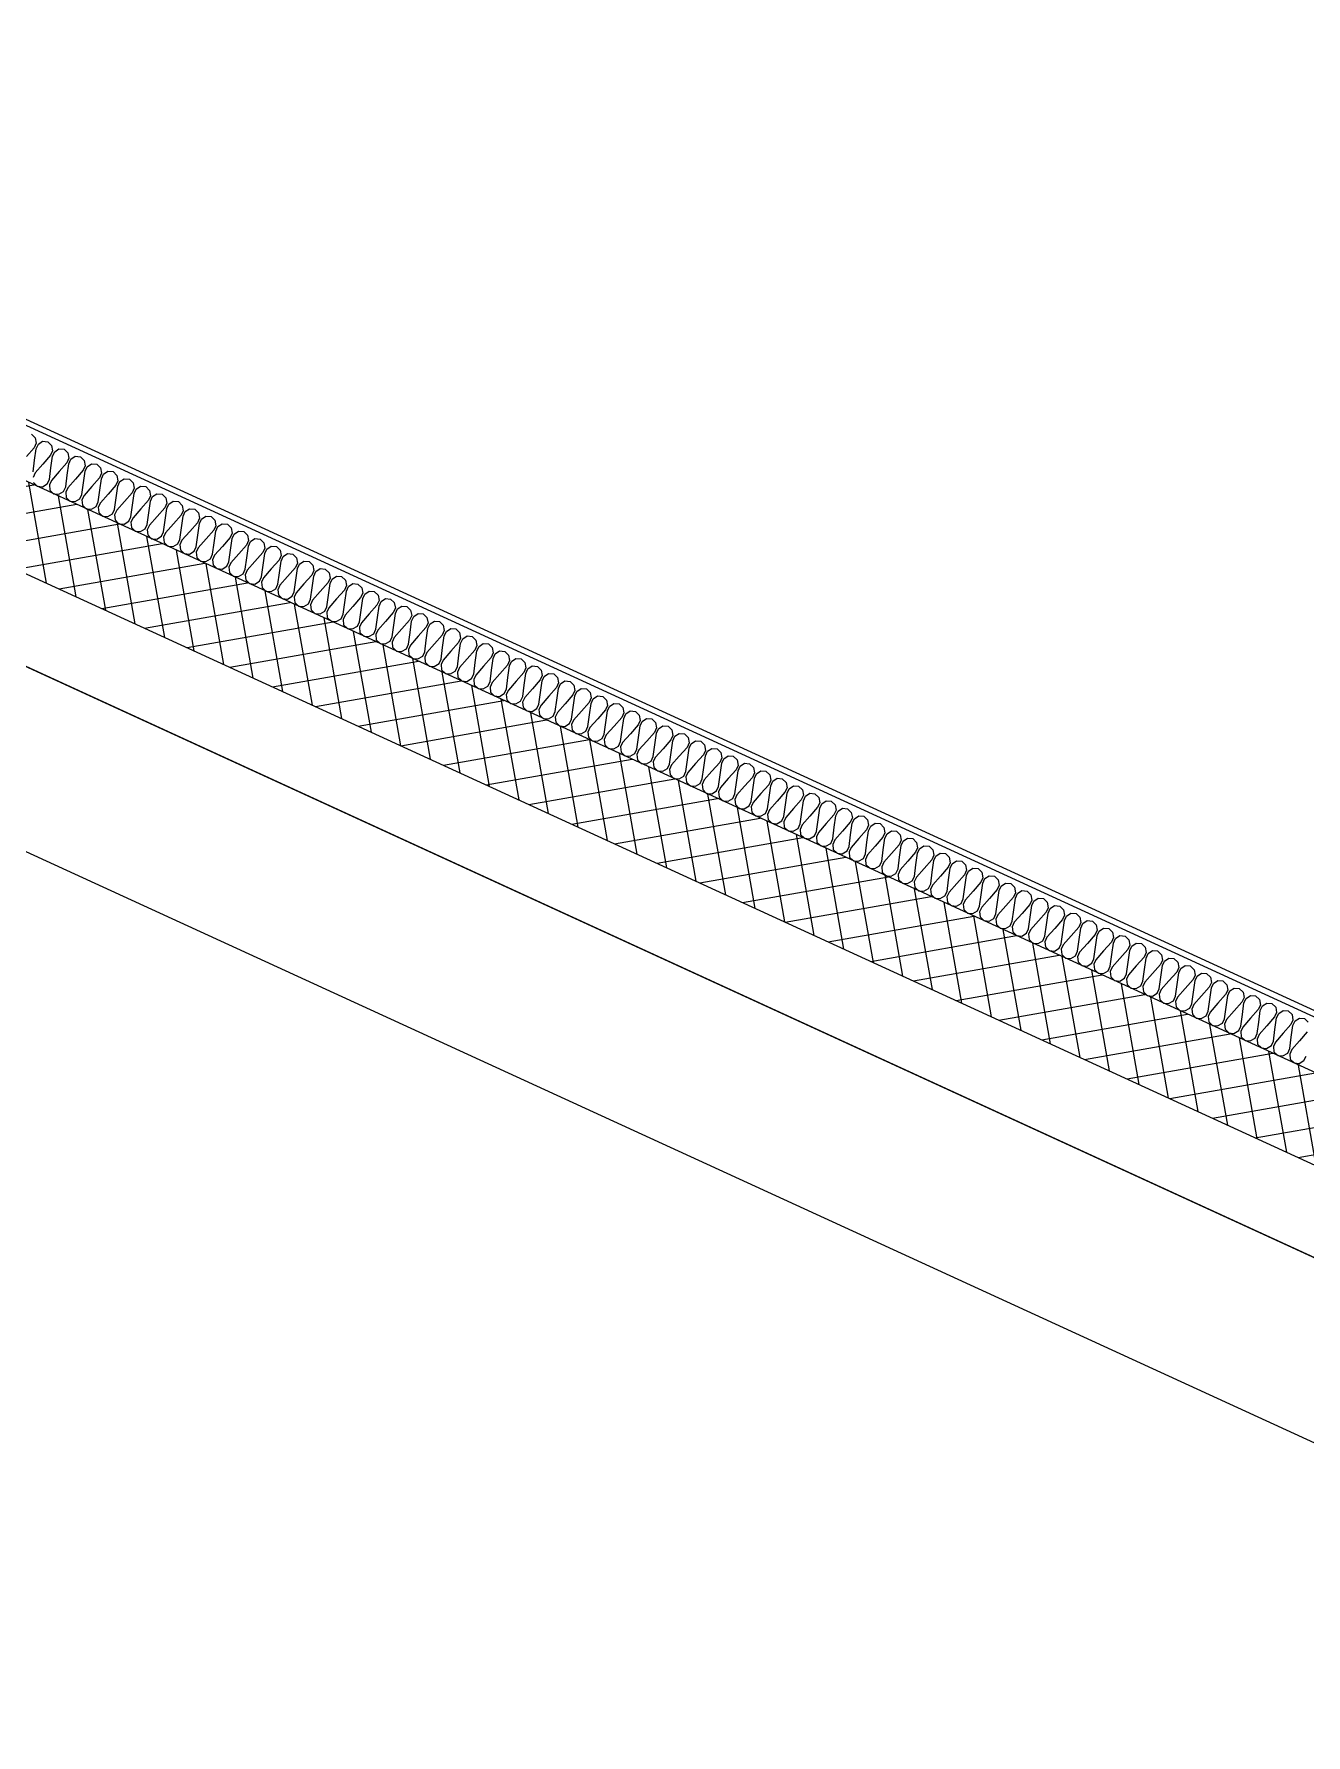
# Model space of a CAD drawing. Header units: millimetres. Extents: x -21000 to 567700, y 435000 to 850800.
# Drawn here: x 35451 to 37718, y 691408 to 694439 of the extents above; entities that cross this region are included whole.
import ezdxf
from ezdxf.xclip import XClip

# ---------------------------------------------------------------- set-up
doc = ezdxf.new("R2010")
doc.units = ezdxf.units.MM
doc.header["$LTSCALE"] = 700
doc.header["$XCLIPFRAME"] = 2
doc.linetypes.add('AB_Pbase$0$AB_Pbase$0$CEN', pattern=[62, 60, -1, 0, -1])
doc.layers.get('0').update_dxf_attribs({"color": 2})
for name, color, linetype in [('AB_Pbase$0$AB_Pbase$0$CEN', 1, 'AB_Pbase$0$AB_Pbase$0$CEN'), ('AB_Pbase$0$AB_Pbase$0$FIN', 6, 'Continuous'), ('AB_Pbase$0$AB_Pbase$0$INS', 8, 'Continuous'), ('AB_Pbase$0$HAT', 8, 'Continuous'), ('AB_Pbase$0$WAL', 3, 'Continuous')]:
    doc.layers.add(name, color=color, linetype=linetype)

# ---------------------------------------------------------------- blocks, each defined once
blk = doc.blocks.new('AB_Pbase$0$AB_Pbase_지하1층_골조')
blk.add_line((30251.5, 695361.3), (39703.9, 691024))
blk.add_lwpolyline([(30922, 695383.7), (39829, 691296.7)])
blk = doc.blocks.new('AB_Pbase')
at = {"layer": 'AB_Pbase$0$HAT'}
h = blk.add_hatch(dxfattribs=at)
h.set_pattern_fill('NET', color=256, scale=15, angle=100)
h.paths.add_polyline_path([(30984.5, 695520.1), (39891.6, 691433), (39954.1, 691569.4), (31047.1, 695656.4)])
at = {"layer": 'AB_Pbase$0$AB_Pbase$0$CEN'}
blk.add_line((28530, 696481.3), (42347.5, 690141.1), dxfattribs=at)
at = {"layer": 'AB_Pbase$0$AB_Pbase$0$FIN'}
for points in [[(46517.9, 729156.7), (31166.4, 695700.7), (40000.8, 691647), (42548.9, 697200.3)], [(46527, 729152.6), (31179.7, 695705.6), (39995.9, 691660.2), (42539.8, 697204.4)]]:
    blk.add_lwpolyline(points, dxfattribs=at)
at = {"layer": 'AB_Pbase$0$AB_Pbase$0$INS'}
for points in [[(35446.7, 693725.6), (35453.4, 693719.1), (35455.1, 693709.4), (35451.5, 693701.4), (35437.7, 693685.8)], [(35449.3, 693658.4), (35452.2, 693679.1), (35455.1, 693699.8), (35458.8, 693707.8), (35466.5, 693713), (35475.8, 693712.3), (35482.5, 693705.7), (35484.2, 693696.1), (35480.6, 693688.1), (35466.8, 693672.4), (35453, 693656.8), (35449.3, 693648.8)], [(35450.3, 693639.5), (35457, 693632.9), (35466.3, 693632.1), (35474.7, 693637.1), (35478.4, 693645.1), (35481.3, 693665.8), (35484.2, 693686.4), (35487.9, 693694.4), (35495.6, 693699.7), (35504.9, 693698.9), (35511.6, 693692.4), (35513.3, 693682.8), (35509.6, 693674.8), (35495.8, 693659.1), (35482, 693643.4), (35478.4, 693635.4), (35479.4, 693626.1), (35486.1, 693619.6), (35495.4, 693618.8), (35503.8, 693623.7), (35507.5, 693631.7), (35510.4, 693652.4), (35513.3, 693673.1), (35516.9, 693681.1), (35524.6, 693686.4), (35534, 693685.6), (35540.6, 693679), (35542.4, 693669.4), (35538.7, 693661.4), (35524.9, 693645.7), (35511.1, 693630.1), (35507.5, 693622.1), (35508.5, 693612.8), (35515.2, 693606.2), (35524.5, 693605.5), (35532.9, 693610.4), (35536.6, 693618.4), (35539.5, 693639.1), (35542.4, 693659.7), (35546, 693667.7), (35553.7, 693673), (35563.1, 693672.3), (35569.7, 693665.7), (35571.5, 693656.1), (35567.8, 693648.1), (35554, 693632.4), (35540.2, 693616.7), (35536.5, 693608.7), (35537.6, 693599.4), (35544.2, 693592.9), (35553.6, 693592.1), (35562, 693597), (35565.7, 693605), (35568.6, 693625.7), (35571.4, 693646.4), (35575.1, 693654.4), (35582.8, 693659.7), (35592.1, 693658.9), (35598.8, 693652.3), (35600.6, 693642.7), (35596.9, 693634.7), (35583.1, 693619), (35569.3, 693603.4), (35565.6, 693595.4), (35566.7, 693586.1), (35573.3, 693579.5), (35582.7, 693578.8), (35591.1, 693583.7), (35594.8, 693591.7), (35597.6, 693612.4), (35600.5, 693633.1), (35604.2, 693641.1), (35611.9, 693646.3), (35621.2, 693645.6), (35627.9, 693639), (35629.6, 693629.4), (35626, 693621.4), (35612.2, 693605.7), (35598.4, 693590), (35594.7, 693582), (35595.7, 693572.8), (35602.4, 693566.2), (35611.7, 693565.4), (35620.2, 693570.4), (35623.8, 693578.3), (35626.7, 693599), (35629.6, 693619.7), (35633.3, 693627.7), (35641, 693633), (35650.3, 693632.2), (35657, 693625.6), (35658.7, 693616), (35655.1, 693608), (35641.3, 693592.4), (35627.5, 693576.7), (35623.8, 693568.7), (35624.8, 693559.4), (35631.5, 693552.8), (35640.8, 693552.1), (35649.2, 693557), (35652.9, 693565), (35655.8, 693585.7), (35658.7, 693606.4), (35662.4, 693614.4), (35670.1, 693619.6), (35679.4, 693618.9), (35686.1, 693612.3), (35687.8, 693602.7), (35684.1, 693594.7), (35670.3, 693579), (35656.6, 693563.3), (35652.9, 693555.3), (35653.9, 693546.1), (35660.6, 693539.5), (35669.9, 693538.7), (35678.3, 693543.7), (35682, 693551.7), (35684.9, 693572.3), (35687.8, 693593), (35691.4, 693601), (35699.1, 693606.3), (35708.5, 693605.5), (35715.1, 693598.9), (35716.9, 693589.3), (35713.2, 693581.3), (35699.4, 693565.7), (35685.6, 693550), (35682, 693542), (35683, 693532.7), (35689.7, 693526.1), (35699, 693525.4), (35707.4, 693530.3), (35711.1, 693538.3), (35714, 693559), (35716.9, 693579.7), (35720.5, 693587.7), (35728.2, 693592.9), (35737.6, 693592.2), (35744.2, 693585.6), (35746, 693576), (35742.3, 693568), (35728.5, 693552.3), (35714.7, 693536.6), (35711.1, 693528.6), (35712.1, 693519.4), (35718.7, 693512.8), (35728.1, 693512), (35736.5, 693517), (35740.2, 693525), (35743.1, 693545.6), (35745.9, 693566.3), (35749.6, 693574.3), (35757.3, 693579.6), (35766.6, 693578.8), (35773.3, 693572.3), (35775.1, 693562.6), (35771.4, 693554.6), (35757.6, 693539), (35743.8, 693523.3), (35740.1, 693515.3), (35741.2, 693506), (35747.8, 693499.4), (35757.2, 693498.7), (35765.6, 693503.6), (35769.3, 693511.6), (35772.1, 693532.3), (35775, 693553), (35778.7, 693561), (35786.4, 693566.2), (35795.7, 693565.5), (35802.4, 693558.9), (35804.2, 693549.3), (35800.5, 693541.3), (35786.7, 693525.6), (35772.9, 693510), (35769.2, 693502), (35770.2, 693492.7), (35776.9, 693486.1), (35786.2, 693485.3), (35794.7, 693490.3), (35798.3, 693498.3), (35801.2, 693519), (35804.1, 693539.6), (35807.8, 693547.6), (35815.5, 693552.9), (35824.8, 693552.1), (35831.5, 693545.6), (35833.2, 693536), (35829.6, 693528), (35815.8, 693512.3), (35802, 693496.6), (35798.3, 693488.6), (35799.3, 693479.3), (35806, 693472.8), (35815.3, 693472), (35823.8, 693476.9), (35827.4, 693484.9), (35830.3, 693505.6), (35833.2, 693526.3), (35836.9, 693534.3), (35844.6, 693539.6), (35853.9, 693538.8), (35860.6, 693532.2), (35862.3, 693522.6), (35858.6, 693514.6), (35844.9, 693498.9), (35831.1, 693483.3), (35827.4, 693475.3), (35828.4, 693466), (35835.1, 693459.4), (35844.4, 693458.7), (35852.8, 693463.6), (35856.5, 693471.6), (35859.4, 693492.3), (35862.3, 693512.9), (35866, 693520.9), (35873.7, 693526.2), (35883, 693525.5), (35889.7, 693518.9), (35891.4, 693509.3), (35887.7, 693501.3), (35873.9, 693485.6), (35860.1, 693469.9), (35856.5, 693461.9), (35857.5, 693452.6), (35864.2, 693446.1), (35873.5, 693445.3), (35881.9, 693450.2), (35885.6, 693458.2), (35888.5, 693478.9), (35891.4, 693499.6), (35895, 693507.6), (35902.7, 693512.9), (35912.1, 693512.1), (35918.7, 693505.5), (35920.5, 693495.9), (35916.8, 693487.9), (35903, 693472.2), (35889.2, 693456.6), (35885.6, 693448.6), (35886.6, 693439.3), (35893.2, 693432.7), (35902.6, 693432), (35911, 693436.9), (35914.7, 693444.9), (35917.6, 693465.6), (35920.5, 693486.3), (35924.1, 693494.3), (35931.8, 693499.5), (35941.2, 693498.8), (35947.8, 693492.2), (35949.6, 693482.6), (35945.9, 693474.6), (35932.1, 693458.9), (35918.3, 693443.2), (35914.6, 693435.2), (35915.7, 693426), (35922.3, 693419.4), (35931.7, 693418.6), (35940.1, 693423.5), (35943.8, 693431.5), (35946.7, 693452.2), (35949.5, 693472.9), (35953.2, 693480.9), (35960.9, 693486.2), (35970.2, 693485.4), (35976.9, 693478.8), (35978.7, 693469.2), (35975, 693461.2), (35961.2, 693445.6), (35947.4, 693429.9), (35943.7, 693421.9), (35944.8, 693412.6), (35951.4, 693406), (35960.8, 693405.3), (35969.2, 693410.2), (35972.8, 693418.2), (35975.7, 693438.9), (35978.6, 693459.6), (35982.3, 693467.6), (35990, 693472.8), (35999.3, 693472.1), (36006, 693465.5), (36007.7, 693455.9), (36004.1, 693447.9), (35990.3, 693432.2), (35976.5, 693416.5), (35972.8, 693408.5), (35973.8, 693399.3), (35980.5, 693392.7), (35989.8, 693391.9), (35998.3, 693396.9), (36001.9, 693404.9), (36004.8, 693425.5), (36007.7, 693446.2), (36011.4, 693454.2), (36019.1, 693459.5), (36028.4, 693458.7), (36035.1, 693452.1), (36036.8, 693442.5), (36033.2, 693434.5), (36019.4, 693418.9), (36005.6, 693403.2), (36001.9, 693395.2), (36002.9, 693385.9), (36009.6, 693379.3), (36018.9, 693378.6), (36027.3, 693383.5), (36031, 693391.5), (36033.9, 693412.2), (36036.8, 693432.9), (36040.5, 693440.9), (36048.2, 693446.1), (36057.5, 693445.4), (36064.2, 693438.8), (36065.9, 693429.2), (36062.2, 693421.2), (36048.4, 693405.5), (36034.7, 693389.8), (36031, 693381.8), (36032, 693372.6), (36038.7, 693366), (36048, 693365.2), (36056.4, 693370.2), (36060.1, 693378.2), (36063, 693398.8), (36065.9, 693419.5), (36069.5, 693427.5), (36077.2, 693432.8), (36086.6, 693432), (36093.2, 693425.5), (36095, 693415.8), (36091.3, 693407.8), (36077.5, 693392.2), (36063.7, 693376.5), (36060.1, 693368.5), (36061.1, 693359.2), (36067.8, 693352.6), (36077.1, 693351.9), (36085.5, 693356.8), (36089.2, 693364.8), (36092.1, 693385.5), (36095, 693406.2), (36098.6, 693414.2), (36106.3, 693419.4), (36115.7, 693418.7), (36122.3, 693412.1), (36124.1, 693402.5), (36120.4, 693394.5), (36106.6, 693378.8), (36092.8, 693363.2), (36089.2, 693355.2), (36090.2, 693345.9), (36096.8, 693339.3), (36106.2, 693338.5), (36114.6, 693343.5), (36118.3, 693351.5), (36121.2, 693372.2), (36124, 693392.8), (36127.7, 693400.8), (36135.4, 693406.1), (36144.7, 693405.3), (36151.4, 693398.8), (36153.2, 693389.2), (36149.5, 693381.2), (36135.7, 693365.5), (36121.9, 693349.8), (36118.2, 693341.8), (36119.3, 693332.5), (36125.9, 693326), (36135.3, 693325.2), (36143.7, 693330.1), (36147.4, 693338.1), (36150.2, 693358.8), (36153.1, 693379.5), (36156.8, 693387.5), (36164.5, 693392.8), (36173.8, 693392), (36180.5, 693385.4), (36182.2, 693375.8), (36178.6, 693367.8), (36164.8, 693352.1), (36151, 693336.5), (36147.3, 693328.5), (36148.3, 693319.2), (36155, 693312.6), (36164.3, 693311.9), (36172.8, 693316.8), (36176.4, 693324.8), (36179.3, 693345.5), (36182.2, 693366.1), (36185.9, 693374.1), (36193.6, 693379.4), (36202.9, 693378.6), (36209.6, 693372.1), (36211.3, 693362.5), (36207.7, 693354.5), (36193.9, 693338.8), (36180.1, 693323.1), (36176.4, 693315.1), (36177.4, 693305.8), (36184.1, 693299.3), (36193.4, 693298.5), (36201.9, 693303.4), (36205.5, 693311.4), (36208.4, 693332.1), (36211.3, 693352.8), (36215, 693360.8), (36222.7, 693366.1), (36232, 693365.3), (36238.7, 693358.7), (36240.4, 693349.1), (36236.7, 693341.1), (36223, 693325.4), (36209.2, 693309.8), (36205.5, 693301.8), (36206.5, 693292.5), (36213.2, 693285.9), (36222.5, 693285.2), (36230.9, 693290.1), (36234.6, 693298.1), (36237.5, 693318.8), (36240.4, 693339.5), (36244.1, 693347.5), (36251.8, 693352.7), (36261.1, 693352), (36267.7, 693345.4), (36269.5, 693335.8), (36265.8, 693327.8), (36252, 693312.1), (36238.2, 693296.4), (36234.6, 693288.4), (36235.6, 693279.2), (36242.3, 693272.6), (36251.6, 693271.8), (36260, 693276.7), (36263.7, 693284.7), (36266.6, 693305.4), (36269.5, 693326.1), (36273.1, 693334.1), (36280.8, 693339.4), (36290.2, 693338.6), (36296.8, 693332), (36298.6, 693322.4), (36294.9, 693314.4), (36281.1, 693298.8), (36267.3, 693283.1), (36263.7, 693275.1), (36264.7, 693265.8), (36271.3, 693259.2), (36280.7, 693258.5), (36289.1, 693263.4), (36292.8, 693271.4), (36295.7, 693292.1), (36298.6, 693312.8), (36302.2, 693320.8), (36309.9, 693326), (36319.3, 693325.3), (36325.9, 693318.7), (36327.7, 693309.1), (36324, 693301.1), (36310.2, 693285.4), (36296.4, 693269.7), (36292.7, 693261.7), (36293.8, 693252.5), (36300.4, 693245.9), (36309.8, 693245.1), (36318.2, 693250.1), (36321.9, 693258.1), (36324.7, 693278.7), (36327.6, 693299.4), (36331.3, 693307.4), (36339, 693312.7), (36348.3, 693311.9), (36355, 693305.3), (36356.8, 693295.7), (36353.1, 693287.7), (36339.3, 693272.1), (36325.5, 693256.4), (36321.8, 693248.4), (36322.9, 693239.1), (36329.5, 693232.5), (36338.8, 693231.8), (36347.3, 693236.7), (36350.9, 693244.7), (36353.8, 693265.4), (36356.7, 693286.1), (36360.4, 693294.1), (36368.1, 693299.3), (36377.4, 693298.6), (36384.1, 693292), (36385.8, 693282.4), (36382.2, 693274.4), (36368.4, 693258.7), (36354.6, 693243), (36350.9, 693235), (36351.9, 693225.8), (36358.6, 693219.2), (36367.9, 693218.4), (36376.4, 693223.4), (36380, 693231.4), (36382.9, 693252), (36385.8, 693272.7), (36389.5, 693280.7), (36397.2, 693286), (36406.5, 693285.2), (36413.2, 693278.7), (36414.9, 693269), (36411.3, 693261), (36397.5, 693245.4), (36383.7, 693229.7), (36380, 693221.7), (36381, 693212.4), (36387.7, 693205.8), (36397, 693205.1), (36405.4, 693210), (36409.1, 693218), (36412, 693238.7), (36414.9, 693259.4), (36418.6, 693267.4), (36426.3, 693272.6), (36435.6, 693271.9), (36442.3, 693265.3), (36444, 693255.7), (36440.3, 693247.7), (36426.5, 693232), (36412.7, 693216.4), (36409.1, 693208.4), (36410.1, 693199.1), (36416.8, 693192.5), (36426.1, 693191.7), (36434.5, 693196.7), (36438.2, 693204.7), (36441.1, 693225.4), (36444, 693246), (36447.6, 693254), (36455.3, 693259.3), (36464.7, 693258.5), (36471.3, 693252), (36473.1, 693242.4), (36469.4, 693234.4), (36455.6, 693218.7), (36441.8, 693203), (36438.2, 693195), (36439.2, 693185.7), (36445.9, 693179.2), (36455.2, 693178.4), (36463.6, 693183.3), (36467.3, 693191.3), (36470.2, 693212), (36473.1, 693232.7), (36476.7, 693240.7), (36484.4, 693246), (36493.8, 693245.2), (36500.4, 693238.6), (36502.2, 693229), (36498.5, 693221), (36484.7, 693205.3), (36470.9, 693189.7), (36467.2, 693181.7), (36468.3, 693172.4), (36474.9, 693165.8), (36484.3, 693165), (36492.7, 693170), (36496.4, 693178), (36499.3, 693198.7), (36502.1, 693219.3), (36505.8, 693227.3), (36513.5, 693232.6), (36522.8, 693231.8), (36529.5, 693225.3), (36531.3, 693215.7), (36527.6, 693207.7), (36513.8, 693192), (36500, 693176.3), (36496.3, 693168.3), (36497.4, 693159), (36504, 693152.5), (36513.4, 693151.7), (36521.8, 693156.6), (36525.4, 693164.6), (36528.3, 693185.3), (36531.2, 693206), (36534.9, 693214), (36542.6, 693219.3), (36551.9, 693218.5), (36558.6, 693211.9), (36560.3, 693202.3), (36556.7, 693194.3), (36542.9, 693178.6), (36529.1, 693163), (36525.4, 693155), (36526.4, 693145.7), (36533.1, 693139.1), (36542.4, 693138.4), (36550.9, 693143.3), (36554.5, 693151.3), (36557.4, 693172), (36560.3, 693192.7), (36564, 693200.7), (36571.7, 693205.9), (36581, 693205.2), (36587.7, 693198.6), (36589.4, 693189), (36585.8, 693181), (36572, 693165.3), (36558.2, 693149.6), (36554.5, 693141.6), (36555.5, 693132.4), (36562.2, 693125.8), (36571.5, 693125), (36579.9, 693129.9), (36583.6, 693137.9), (36586.5, 693158.6), (36589.4, 693179.3), (36593.1, 693187.3), (36600.8, 693192.6), (36610.1, 693191.8), (36616.8, 693185.2), (36618.5, 693175.6), (36614.8, 693167.6), (36601, 693152), (36587.3, 693136.3), (36583.6, 693128.3), (36584.6, 693119), (36591.3, 693112.4), (36600.6, 693111.7), (36609, 693116.6), (36612.7, 693124.6), (36615.6, 693145.3), (36618.5, 693166), (36622.1, 693174), (36629.8, 693179.2), (36639.2, 693178.5), (36645.8, 693171.9), (36647.6, 693162.3), (36643.9, 693154.3), (36630.1, 693138.6), (36616.3, 693122.9), (36612.7, 693114.9), (36613.7, 693105.7), (36620.4, 693099.1), (36629.7, 693098.3), (36638.1, 693103.3), (36641.8, 693111.3), (36644.7, 693131.9), (36647.6, 693152.6), (36651.2, 693160.6), (36658.9, 693165.9), (36668.3, 693165.1), (36674.9, 693158.5), (36676.7, 693148.9), (36673, 693140.9), (36659.2, 693125.3), (36645.4, 693109.6), (36641.8, 693101.6), (36642.8, 693092.3), (36649.4, 693085.7), (36658.8, 693085), (36667.2, 693089.9), (36670.9, 693097.9), (36673.8, 693118.6), (36676.6, 693139.3), (36680.3, 693147.3), (36688, 693152.5), (36697.3, 693151.8), (36704, 693145.2), (36705.8, 693135.6), (36702.1, 693127.6), (36688.3, 693111.9), (36674.5, 693096.2), (36670.8, 693088.2), (36671.9, 693079), (36678.5, 693072.4), (36687.9, 693071.6), (36696.3, 693076.6), (36700, 693084.6), (36702.8, 693105.2), (36705.7, 693125.9), (36709.4, 693133.9), (36717.1, 693139.2), (36726.4, 693138.4), (36733.1, 693131.9), (36734.8, 693122.2), (36731.2, 693114.2), (36717.4, 693098.6), (36703.6, 693082.9), (36699.9, 693074.9), (36700.9, 693065.6), (36707.6, 693059), (36716.9, 693058.3), (36725.4, 693063.2), (36729, 693071.2), (36731.9, 693091.9), (36734.8, 693112.6), (36738.5, 693120.6), (36746.2, 693125.8), (36755.5, 693125.1), (36762.2, 693118.5), (36763.9, 693108.9), (36760.3, 693100.9), (36746.5, 693085.2), (36732.7, 693069.6), (36729, 693061.6), (36730, 693052.3), (36736.7, 693045.7), (36746, 693044.9), (36754.5, 693049.9), (36758.1, 693057.9), (36761, 693078.6), (36763.9, 693099.2), (36767.6, 693107.2), (36775.3, 693112.5), (36784.6, 693111.7), (36791.3, 693105.2), (36793, 693095.6), (36789.3, 693087.6), (36775.6, 693071.9), (36761.8, 693056.2), (36758.1, 693048.2), (36759.1, 693038.9), (36765.8, 693032.4), (36775.1, 693031.6), (36783.5, 693036.5), (36787.2, 693044.5), (36790.1, 693065.2), (36793, 693085.9), (36796.7, 693093.9), (36804.4, 693099.2), (36813.7, 693098.4), (36820.3, 693091.8), (36822.1, 693082.2), (36818.4, 693074.2), (36804.6, 693058.5), (36790.8, 693042.9), (36787.2, 693034.9), (36788.2, 693025.6), (36794.9, 693019), (36804.2, 693018.2), (36812.6, 693023.2), (36816.3, 693031.2), (36819.2, 693051.9), (36822.1, 693072.5), (36825.7, 693080.5), (36833.4, 693085.8), (36842.8, 693085), (36849.4, 693078.5), (36851.2, 693068.9), (36847.5, 693060.9), (36833.7, 693045.2), (36819.9, 693029.5), (36816.3, 693021.5), (36817.3, 693012.2), (36823.9, 693005.7), (36833.3, 693004.9), (36841.7, 693009.8), (36845.4, 693017.8), (36848.3, 693038.5), (36851.2, 693059.2), (36854.8, 693067.2), (36862.5, 693072.5), (36871.9, 693071.7), (36878.5, 693065.1), (36880.3, 693055.5), (36876.6, 693047.5), (36862.8, 693031.8), (36849, 693016.2), (36845.3, 693008.2), (36846.4, 692998.9), (36853, 692992.3), (36862.4, 692991.6), (36870.8, 692996.5), (36874.5, 693004.5), (36877.3, 693025.2), (36880.2, 693045.9), (36883.9, 693053.9), (36891.6, 693059.1), (36900.9, 693058.4), (36907.6, 693051.8), (36909.4, 693042.2), (36905.7, 693034.2), (36891.9, 693018.5), (36878.1, 693002.8), (36874.4, 692994.8), (36875.5, 692985.6), (36882.1, 692979), (36891.4, 692978.2), (36899.9, 692983.1), (36903.5, 692991.1), (36906.4, 693011.8), (36909.3, 693032.5), (36913, 693040.5), (36920.7, 693045.8), (36930, 693045), (36936.7, 693038.4), (36938.4, 693028.8), (36934.8, 693020.8), (36921, 693005.2), (36907.2, 692989.5), (36903.5, 692981.5), (36904.5, 692972.2), (36911.2, 692965.6), (36920.5, 692964.9), (36929, 692969.8), (36932.6, 692977.8), (36935.5, 692998.5), (36938.4, 693019.2), (36942.1, 693027.2), (36949.8, 693032.4), (36959.1, 693031.7), (36965.8, 693025.1), (36967.5, 693015.5), (36963.9, 693007.5), (36950.1, 692991.8), (36936.3, 692976.1), (36932.6, 692968.1), (36933.6, 692958.9), (36940.3, 692952.3), (36949.6, 692951.5), (36958, 692956.5), (36961.7, 692964.5), (36964.6, 692985.1), (36967.5, 693005.8), (36971.2, 693013.8), (36978.9, 693019.1), (36988.2, 693018.3), (36994.9, 693011.7), (36996.6, 693002.1), (36992.9, 692994.1), (36979.1, 692978.5), (36965.3, 692962.8), (36961.7, 692954.8), (36962.7, 692945.5), (36969.4, 692938.9), (36978.7, 692938.2), (36987.1, 692943.1), (36990.8, 692951.1), (36993.7, 692971.8), (36996.6, 692992.5), (37000.2, 693000.5), (37007.9, 693005.7), (37017.3, 693005), (37023.9, 692998.4), (37025.7, 692988.8), (37022, 692980.8), (37008.2, 692965.1), (36994.4, 692949.4), (36990.8, 692941.4), (36991.8, 692932.2), (36998.5, 692925.6), (37007.8, 692924.8), (37016.2, 692929.8), (37019.9, 692937.8), (37022.8, 692958.4), (37025.7, 692979.1), (37029.3, 692987.1), (37037, 692992.4), (37046.4, 692991.6), (37053, 692985.1), (37054.8, 692975.4), (37051.1, 692967.4), (37037.3, 692951.8), (37023.5, 692936.1), (37019.8, 692928.1), (37020.9, 692918.8), (37027.5, 692912.2), (37036.9, 692911.5), (37045.3, 692916.4), (37049, 692924.4), (37051.9, 692945.1), (37054.7, 692965.8), (37058.4, 692973.8), (37066.1, 692979), (37075.4, 692978.3), (37082.1, 692971.7), (37083.9, 692962.1), (37080.2, 692954.1), (37066.4, 692938.4), (37052.6, 692922.8), (37048.9, 692914.8), (37050, 692905.5), (37056.6, 692898.9), (37066, 692898.1), (37074.4, 692903.1), (37078.1, 692911.1), (37080.9, 692931.8), (37083.8, 692952.4), (37087.5, 692960.4), (37095.2, 692965.7), (37104.5, 692964.9), (37111.2, 692958.4), (37112.9, 692948.8), (37109.3, 692940.8), (37095.5, 692925.1), (37081.7, 692909.4), (37078, 692901.4), (37079, 692892.1), (37085.7, 692885.6), (37095, 692884.8), (37103.5, 692889.7), (37107.1, 692897.7), (37110, 692918.4), (37112.9, 692939.1), (37116.6, 692947.1), (37124.3, 692952.4), (37133.6, 692951.6), (37140.3, 692945), (37142, 692935.4), (37138.4, 692927.4), (37124.6, 692911.7), (37110.8, 692896.1), (37107.1, 692888.1), (37108.1, 692878.8), (37114.8, 692872.2), (37124.1, 692871.4), (37132.6, 692876.4), (37136.2, 692884.4), (37139.1, 692905.1), (37142, 692925.7), (37145.7, 692933.7), (37153.4, 692939), (37162.7, 692938.2), (37169.4, 692931.7), (37171.1, 692922.1), (37167.4, 692914.1), (37153.7, 692898.4), (37139.9, 692882.7), (37136.2, 692874.7), (37137.2, 692865.4), (37143.9, 692858.9), (37153.2, 692858.1), (37161.6, 692863), (37165.3, 692871), (37168.2, 692891.7), (37171.1, 692912.4), (37174.7, 692920.4), (37182.4, 692925.7), (37191.8, 692924.9), (37198.4, 692918.3), (37200.2, 692908.7), (37196.5, 692900.7), (37182.7, 692885), (37168.9, 692869.4), (37165.3, 692861.4), (37166.3, 692852.1), (37173, 692845.5), (37182.3, 692844.8), (37190.7, 692849.7), (37194.4, 692857.7), (37197.3, 692878.4), (37200.2, 692899.1), (37203.8, 692907), (37211.5, 692912.3), (37220.9, 692911.6), (37227.5, 692905), (37229.3, 692895.4), (37225.6, 692887.4), (37211.8, 692871.7), (37198, 692856), (37194.4, 692848), (37195.4, 692838.8), (37202, 692832.2), (37211.4, 692831.4), (37219.8, 692836.3), (37223.5, 692844.3), (37226.4, 692865), (37229.2, 692885.7), (37232.9, 692893.7), (37240.6, 692899), (37250, 692898.2), (37256.6, 692891.6), (37258.4, 692882), (37254.7, 692874), (37240.9, 692858.4), (37227.1, 692842.7), (37223.4, 692834.7), (37224.5, 692825.4), (37231.1, 692818.8), (37240.5, 692818.1), (37248.9, 692823), (37252.6, 692831), (37255.4, 692851.7), (37258.3, 692872.4), (37262, 692880.4), (37269.7, 692885.6), (37279, 692884.9), (37285.7, 692878.3), (37287.5, 692868.7), (37283.8, 692860.7), (37270, 692845), (37256.2, 692829.3), (37252.5, 692821.3), (37253.5, 692812.1), (37260.2, 692805.5), (37269.5, 692804.7), (37278, 692809.7), (37281.6, 692817.7), (37284.5, 692838.3), (37287.4, 692859), (37291.1, 692867), (37298.8, 692872.3), (37308.1, 692871.5), (37314.8, 692864.9), (37316.5, 692855.3), (37312.9, 692847.3), (37299.1, 692831.7), (37285.3, 692816), (37281.6, 692808), (37282.6, 692798.7), (37289.3, 692792.1), (37298.6, 692791.4), (37307.1, 692796.3), (37310.7, 692804.3), (37313.6, 692825), (37316.5, 692845.7), (37320.2, 692853.7), (37327.9, 692858.9), (37337.2, 692858.2), (37343.9, 692851.6), (37345.6, 692842), (37342, 692834), (37328.2, 692818.3), (37314.4, 692802.6), (37310.7, 692794.6), (37311.7, 692785.4), (37318.4, 692778.8), (37327.7, 692778), (37336.1, 692783), (37339.8, 692791), (37342.7, 692811.6), (37345.6, 692832.3), (37349.3, 692840.3), (37357, 692845.6), (37366.3, 692844.8), (37373, 692838.3), (37374.7, 692828.6), (37371, 692820.6), (37357.2, 692805), (37343.4, 692789.3), (37339.8, 692781.3), (37340.8, 692772), (37347.5, 692765.4), (37356.8, 692764.7), (37365.2, 692769.6), (37368.9, 692777.6), (37371.8, 692798.3), (37374.7, 692819), (37378.3, 692827), (37386, 692832.2), (37395.4, 692831.5), (37402, 692824.9), (37403.8, 692815.3), (37400.1, 692807.3), (37386.3, 692791.6), (37372.5, 692776), (37368.9, 692768), (37369.9, 692758.7), (37376.6, 692752.1), (37385.9, 692751.3), (37394.3, 692756.3), (37398, 692764.3), (37400.9, 692785), (37403.8, 692805.6), (37407.4, 692813.6), (37415.1, 692818.9), (37424.5, 692818.1), (37431.1, 692811.6), (37432.9, 692802), (37429.2, 692794), (37415.4, 692778.3), (37401.6, 692762.6), (37397.9, 692754.6), (37399, 692745.3), (37405.6, 692738.8), (37415, 692738), (37423.4, 692742.9), (37427.1, 692750.9), (37430, 692771.6), (37432.8, 692792.3), (37436.5, 692800.3), (37444.2, 692805.6), (37453.5, 692804.8), (37460.2, 692798.2), (37462, 692788.6), (37458.3, 692780.6), (37444.5, 692764.9), (37430.7, 692749.3), (37427, 692741.3), (37428.1, 692732), (37434.7, 692725.4), (37444.1, 692724.6), (37452.5, 692729.6), (37456.1, 692737.6), (37459, 692758.3), (37461.9, 692778.9), (37465.6, 692786.9), (37473.3, 692792.2), (37482.6, 692791.4), (37489.3, 692784.9), (37491, 692775.3), (37487.4, 692767.3), (37473.6, 692751.6), (37459.8, 692735.9), (37456.1, 692727.9), (37457.1, 692718.6), (37463.8, 692712.1), (37473.1, 692711.3), (37481.6, 692716.2), (37485.2, 692724.2), (37488.1, 692744.9), (37491, 692765.6), (37494.7, 692773.6), (37502.4, 692778.9), (37511.7, 692778.1), (37518.4, 692771.5), (37520.1, 692761.9), (37516.5, 692753.9), (37502.7, 692738.2), (37488.9, 692722.6), (37485.2, 692714.6), (37486.2, 692705.3), (37492.9, 692698.7), (37502.2, 692698), (37510.6, 692702.9), (37514.3, 692710.9), (37517.2, 692731.6), (37520.1, 692752.3), (37523.8, 692760.2), (37531.5, 692765.5), (37540.8, 692764.8), (37547.5, 692758.2), (37549.2, 692748.6), (37545.5, 692740.6), (37531.7, 692724.9), (37518, 692709.2), (37514.3, 692701.2), (37515.3, 692692), (37522, 692685.4), (37531.3, 692684.6), (37539.7, 692689.5), (37543.4, 692697.5), (37546.3, 692718.2), (37549.2, 692738.9), (37552.8, 692746.9), (37560.5, 692752.2), (37569.9, 692751.4), (37576.5, 692744.8), (37578.3, 692735.2), (37574.6, 692727.2), (37560.8, 692711.6), (37547, 692695.9), (37543.4, 692687.9), (37544.4, 692678.6), (37551.1, 692672), (37560.4, 692671.3), (37568.8, 692676.2), (37572.5, 692684.2), (37575.4, 692704.9), (37578.3, 692725.6), (37581.9, 692733.6), (37589.6, 692738.8), (37599, 692738.1), (37605.6, 692731.5), (37607.4, 692721.9), (37603.7, 692713.9), (37589.9, 692698.2), (37576.1, 692682.5), (37572.5, 692674.5), (37573.5, 692665.3), (37580.1, 692658.7), (37589.5, 692657.9), (37597.9, 692662.9), (37601.6, 692670.9), (37604.5, 692691.5), (37607.3, 692712.2), (37611, 692720.2), (37618.7, 692725.5), (37628, 692724.7), (37634.7, 692718.1), (37636.5, 692708.5), (37632.8, 692700.5), (37619, 692684.9), (37605.2, 692669.2), (37601.5, 692661.2), (37602.6, 692651.9), (37609.2, 692645.3), (37618.6, 692644.6), (37627, 692649.5), (37630.7, 692657.5), (37633.5, 692678.2), (37636.4, 692698.9), (37640.1, 692706.9), (37647.8, 692712.1), (37657.1, 692711.4), (37663.8, 692704.8), (37665.5, 692695.2), (37661.9, 692687.2), (37648.1, 692671.5), (37634.3, 692655.8), (37630.6, 692647.8), (37631.6, 692638.6), (37638.3, 692632), (37647.6, 692631.2), (37656.1, 692636.2), (37659.7, 692644.2), (37662.6, 692664.8), (37665.5, 692685.5), (37669.2, 692693.5), (37676.9, 692698.8), (37686.2, 692698), (37692.9, 692691.5), (37694.6, 692681.8), (37691, 692673.8), (37677.2, 692658.2), (37663.4, 692642.5), (37659.7, 692634.5), (37660.7, 692625.2), (37667.4, 692618.6), (37676.7, 692617.9), (37685.2, 692622.8), (37688.8, 692630.8), (37691.7, 692651.5), (37694.6, 692672.2), (37698.3, 692680.2), (37706, 692685.4), (37715.3, 692684.7), (37722, 692678.1)], [(37720, 692660.5), (37706.3, 692644.8), (37692.5, 692629.1), (37688.8, 692621.2), (37689.8, 692611.9), (37696.5, 692605.3), (37705.8, 692604.5), (37714.2, 692609.5), (37717.9, 692617.5)]]:
    blk.add_lwpolyline(points, dxfattribs=at)
at = {"layer": 'AB_Pbase$0$WAL'}
blk.add_lwpolyline([(30984.5, 695520.1), (39891.6, 691433), (39954.1, 691569.4), (31047.1, 695656.4), (30984.5, 695520.1)], dxfattribs=at)
at = {"rotation": 359.9999999999999}
blk.add_blockref('AB_Pbase$0$AB_Pbase_지하1층_골조', (0, 0), dxfattribs=at)

msp = doc.modelspace()

# ---------------------------------------------------------------- block references
ref = msp.add_blockref('AB_Pbase', (0, 0))
XClip(ref).set_block_clipping_path([(-0.000000015, 445500.0000000148), (493845.7187941075, 839949.3912975936)])

doc.saveas('drawing.dxf')
